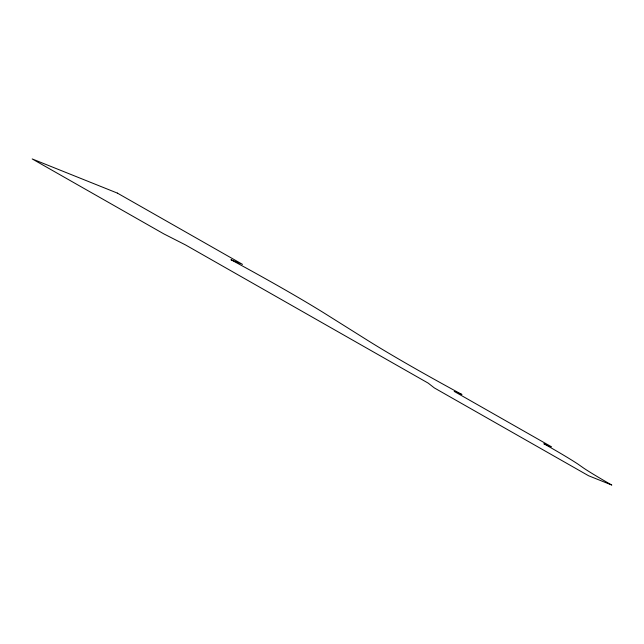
<?xml version="1.0" encoding="UTF-8"?>
<svg xmlns="http://www.w3.org/2000/svg" width="644" height="644" viewBox="0 0 644 644"><rect width="100%" height="100%" fill="white"/><g stroke="black" fill="none" stroke-linecap="round" stroke-linejoin="round"><path stroke-width="0.97" d="M117.361 193.095L32.2 158.939L163.809 233.877L185.464 244.905L428.171 383.108L434.338 387.921L588.576 475.747L611.8 485.061A80.307 4.484 28 0 1 583.995 468.333L577.805 463.994A86.224 4.814 28 0 0 543.826 443.748L551.57 446.856L454.205 391.415L461.949 394.514A169.469 9.459 28 0 1 366.025 339.356L329.02 316.124A166.74 9.306 28 0 0 230.93 259.717L242.547 264.378L117.361 193.095"/></g></svg>
